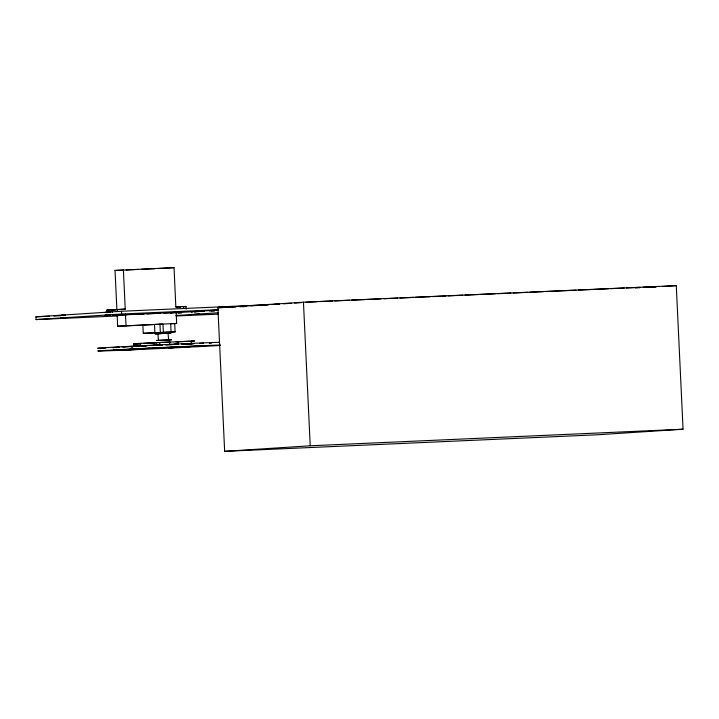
<?xml version="1.0" encoding="UTF-8"?>
<svg xmlns="http://www.w3.org/2000/svg" width="719" height="719" viewBox="0 0 719 719"><rect width="100%" height="100%" fill="white"/><g stroke="black" fill="none" stroke-linecap="round" stroke-linejoin="round"><path stroke-width="1.08" d="M202.911 343.331L203.486 343.269L199.54 343.322M119.291 347.187L118.509 347.277L119.111 347.304M133.815 346.468L133.68 343.709L194.624 340.977L191.371 341.166M105.064 312.406L110.555 312.154L108.12 312.244M105.199 315.165L110.69 314.913L108.245 315.003M219.106 306.977L224.598 306.725L222.153 306.815M193.456 311.687L203.944 311.201M194.256 314.446L199.909 314.185L194.391 314.437M155.097 332.87L143.27 333.319L142.874 325.042L162.961 324.044L163.357 332.331L175.103 331.845L174.708 323.568L170.682 323.703L171.077 331.989M143.27 333.319L160.346 332.475L159.951 324.188M170.547 332.097L171.041 332.061L161.263 332.43M158.414 340.411L157.928 333.769L159.861 333.661M168.021 333.31L168.668 339.916M156.383 342.702L156.868 342.666M152.752 345.479L156.436 345.291M106.951 312.837L106.825 310.078L116.882 309.664L115.031 270.452L174.043 267.657L175.831 306.959L177.881 306.887M174.043 267.657L157.982 268.547M106.825 310.078L125.241 309.116L123.389 269.913M118.968 309.529L125.241 309.116M182.752 306.662L185.951 306.456L186.077 309.215M117.808 315.947L36.076 319.578L35.95 316.818L121.52 311.255L268.187 304.739M36.076 319.578L121.646 314.014L217.929 309.736M217.884 307.759L303.454 302.196L676.282 285.632L683.05 429.216L597.48 434.779L224.661 451.343L217.884 307.759L223.483 307.507M246.473 306.204L239.76 306.645L246.482 306.366M250.949 305.917L256.548 305.548M262.147 305.189L268.861 304.748M272.222 304.532L278.936 304.092M283.421 303.804L291.258 303.292M294.61 303.076L301.333 302.636M305.809 302.348L317.007 301.71M170.322 313.107L218.208 309.988M176.02 315.506L218.333 312.747M635.371 287.986L639.856 287.699M646.57 287.258L655.53 286.674L643.199 287.223M651.827 287.223L656.276 286.935M662.945 286.504L676.282 285.632M117.116 314.545L117.664 326.228L176.676 323.433L176.119 311.758M174.708 323.568L176.676 323.433M170.673 332.133L175.103 331.845M224.661 451.343L310.222 445.78L683.05 429.216M118.572 347.115L112.712 347.556L113.719 347.574M116.793 309.583L112.326 309.781L114.375 309.7M167.581 344.787L177.566 344.284M123.623 346.9L131.343 346.468M154.567 345.479L162.09 345.111M214.648 310.779L211.206 310.959M158.845 340.357L169.756 339.862L168.201 339.961M122.113 346.918L133.078 346.324M184.999 346.828C182.833 346.935 191.056 346.603 189.465 346.621M168.138 333.337L171.095 333.158L165.055 333.409M168.785 339.952L171.643 339.781L156.275 340.491L156.877 340.491M157.838 342.603L170.106 342.028M134.687 349.057L118.644 350.045L129.052 349.74M155.852 348.086C164.094 347.753 147.341 348.472 155.547 348.14M60.791 315.29L65.258 315.102L62.823 315.192M198.291 311.507L199.783 311.417L195.829 311.624M161.038 333.598L155.178 333.904L158.387 333.796M136.286 346.207L138.021 346.118M138.147 348.877L112.838 350.315L135.693 349.479L129.069 349.793M176.326 307.013L180.613 306.797M194.076 311.651L204.313 311.273M156.697 342.9L152.482 343.107M135.064 346.225L141.706 345.929M139.288 346.01L145.571 345.74M185.43 344.042L189.906 343.844L182.383 344.042M135.199 348.985L149.714 348.302M139.423 348.769L153.821 348.104M114.636 315.192C106.637 315.623 123.21 314.769 115.157 315.21M194.768 311.695L196.512 311.552M161.883 332.43L155.133 332.798L155.717 332.798M159.933 333.634L162.35 333.535M143.719 345.785L147.395 345.605M150.199 345.471L153.686 345.345M140.034 349.057C131.784 349.488 148.572 348.643 140.223 349.083M161.937 333.535L164.031 333.436M189.987 341.228L176.101 341.867M153.021 345.336L157.838 345.147M157.776 345.111L162.539 344.886M165.37 344.752L167.257 344.671M186.859 344.006L186.14 344.042M187.156 343.952L188.216 343.907M132.575 346.882L131.685 346.918M153.147 348.095L157.973 347.906M157.91 347.87L162.674 347.645M162.126 347.708L167.392 347.43M186.985 346.765L185.313 346.846M187.291 346.711L188.666 346.648M114.887 309.646L116.757 309.565M178.402 306.824L180.433 306.743L175.984 306.95L185.951 306.456M221.542 306.887L219.115 306.986M107.508 312.316L105.28 312.406M61.501 315.29L62.202 315.255M107.634 315.075L105.208 315.174M197.24 311.516L197.941 311.489M61.636 318.05L62.337 318.023M62.948 317.951C69.797 317.69 57.619 318.175 61.007 318.077M163.725 333.463L166.062 333.337M166.116 344.761L171.877 344.455M147.098 345.821L139.342 346.172L139.207 343.412M154.702 345.417L158.468 345.219L156.778 345.282M170.151 344.581L176.353 344.257M166.251 347.52L172.012 347.214M170.277 347.34L176.479 347.016M115.031 270.452L122.742 270.11M126.041 269.967L138.156 269.427M141.463 269.283L154.675 268.69M319.254 301.612L332.699 301.018M334.946 300.919L349.515 300.272M351.762 300.165L365.207 299.571M367.454 299.472L380.899 298.87M384.27 298.727L397.715 298.124M399.962 298.026L413.407 297.432M415.654 297.333L430.223 296.686M432.461 296.588L445.915 295.985M448.162 295.886L462.73 295.239M464.968 295.141L478.423 294.538M480.66 294.439L495.238 293.792M497.476 293.694L510.93 293.1M513.168 293.001L527.746 292.354M529.984 292.256L543.438 291.653M545.676 291.555L575.946 290.215M578.184 290.108L591.638 289.514M593.876 289.415L608.445 288.768M610.692 288.67L624.146 288.067M626.384 287.968L639.838 287.375M273.786 304.488L279.376 304.245M226.845 307.364L235.796 306.959M242.519 306.662L245.871 306.519M35.95 316.818L49.386 316.225M53.862 316.027L60.585 315.722M209.301 310.959L214.63 310.734M127.173 314.742L116.074 315.237L177.225 312.334L163.824 313.116M131.613 314.545L143.836 314.005M147.161 313.861L160.49 313.268M178.204 313.142L181.556 312.999M176.101 316.001L218.558 314.122M117.664 326.228L142.991 325.105M158.342 332.699L160.166 332.618M141.472 343.394L133.68 343.709M143.593 343.305L154.226 342.837L148.743 343.242L151.188 343.161M174.052 344.401L178.483 344.167M154.36 345.426L153.039 345.479M186.949 344.05L193.564 343.763M174.178 347.16L180.757 346.828M195.496 311.642L194.265 311.687M181.628 344.024L184.648 343.898M177.908 346.998L184.783 346.657M181.422 346.855L189.232 346.63M166.251 333.355L168.354 333.292M184.558 343.952L192.485 343.646M188.387 343.745L193.824 343.529M130.894 346.9L132.862 346.819M188.522 346.504L203.621 346.037L184.684 346.72M117.521 347.466L113.009 347.574M142.919 325.051L143.539 325.042M303.454 302.196L310.222 445.78M191.128 341.103L191.254 343.862M183.606 306.528L183.687 308.37M178.114 341.516L178.24 344.284M169.648 341.893L169.783 344.662M159.762 342.478L159.897 345.246M154.504 324.44L154.891 332.726M140.573 343.349L140.708 346.109M137.823 343.475L137.958 346.243M136.52 343.547L136.655 346.306M135.388 343.601L135.523 346.36M134.498 343.655L134.633 346.414M133.923 343.691L134.049 346.45M133.806 343.709L133.941 346.477M125.466 314.005L126.023 325.689M121.52 311.255L121.646 314.014M117.521 309.458L117.61 311.3M112.155 309.727L112.29 312.495M211.35 343.206A66.346 0.467 -2.7 0 1 209.391 343.314M105.783 348.095A66.346 0.467 -2.7 0 1 129.51 346.351A66.346 0.467 -2.7 0 1 219.52 342.253M219.969 345.488A66.346 0.467 -2.7 0 1 120.244 350.306A66.346 0.467 -2.7 0 1 121.053 349.56A66.346 0.467 -2.7 0 1 220.526 344.985M168.713 347.825L174.465 347.556L168.713 347.825M191.182 311.821L192.431 311.794L191.182 311.821M175.679 312.495L181.287 312.244L175.679 312.495"/></g></svg>
